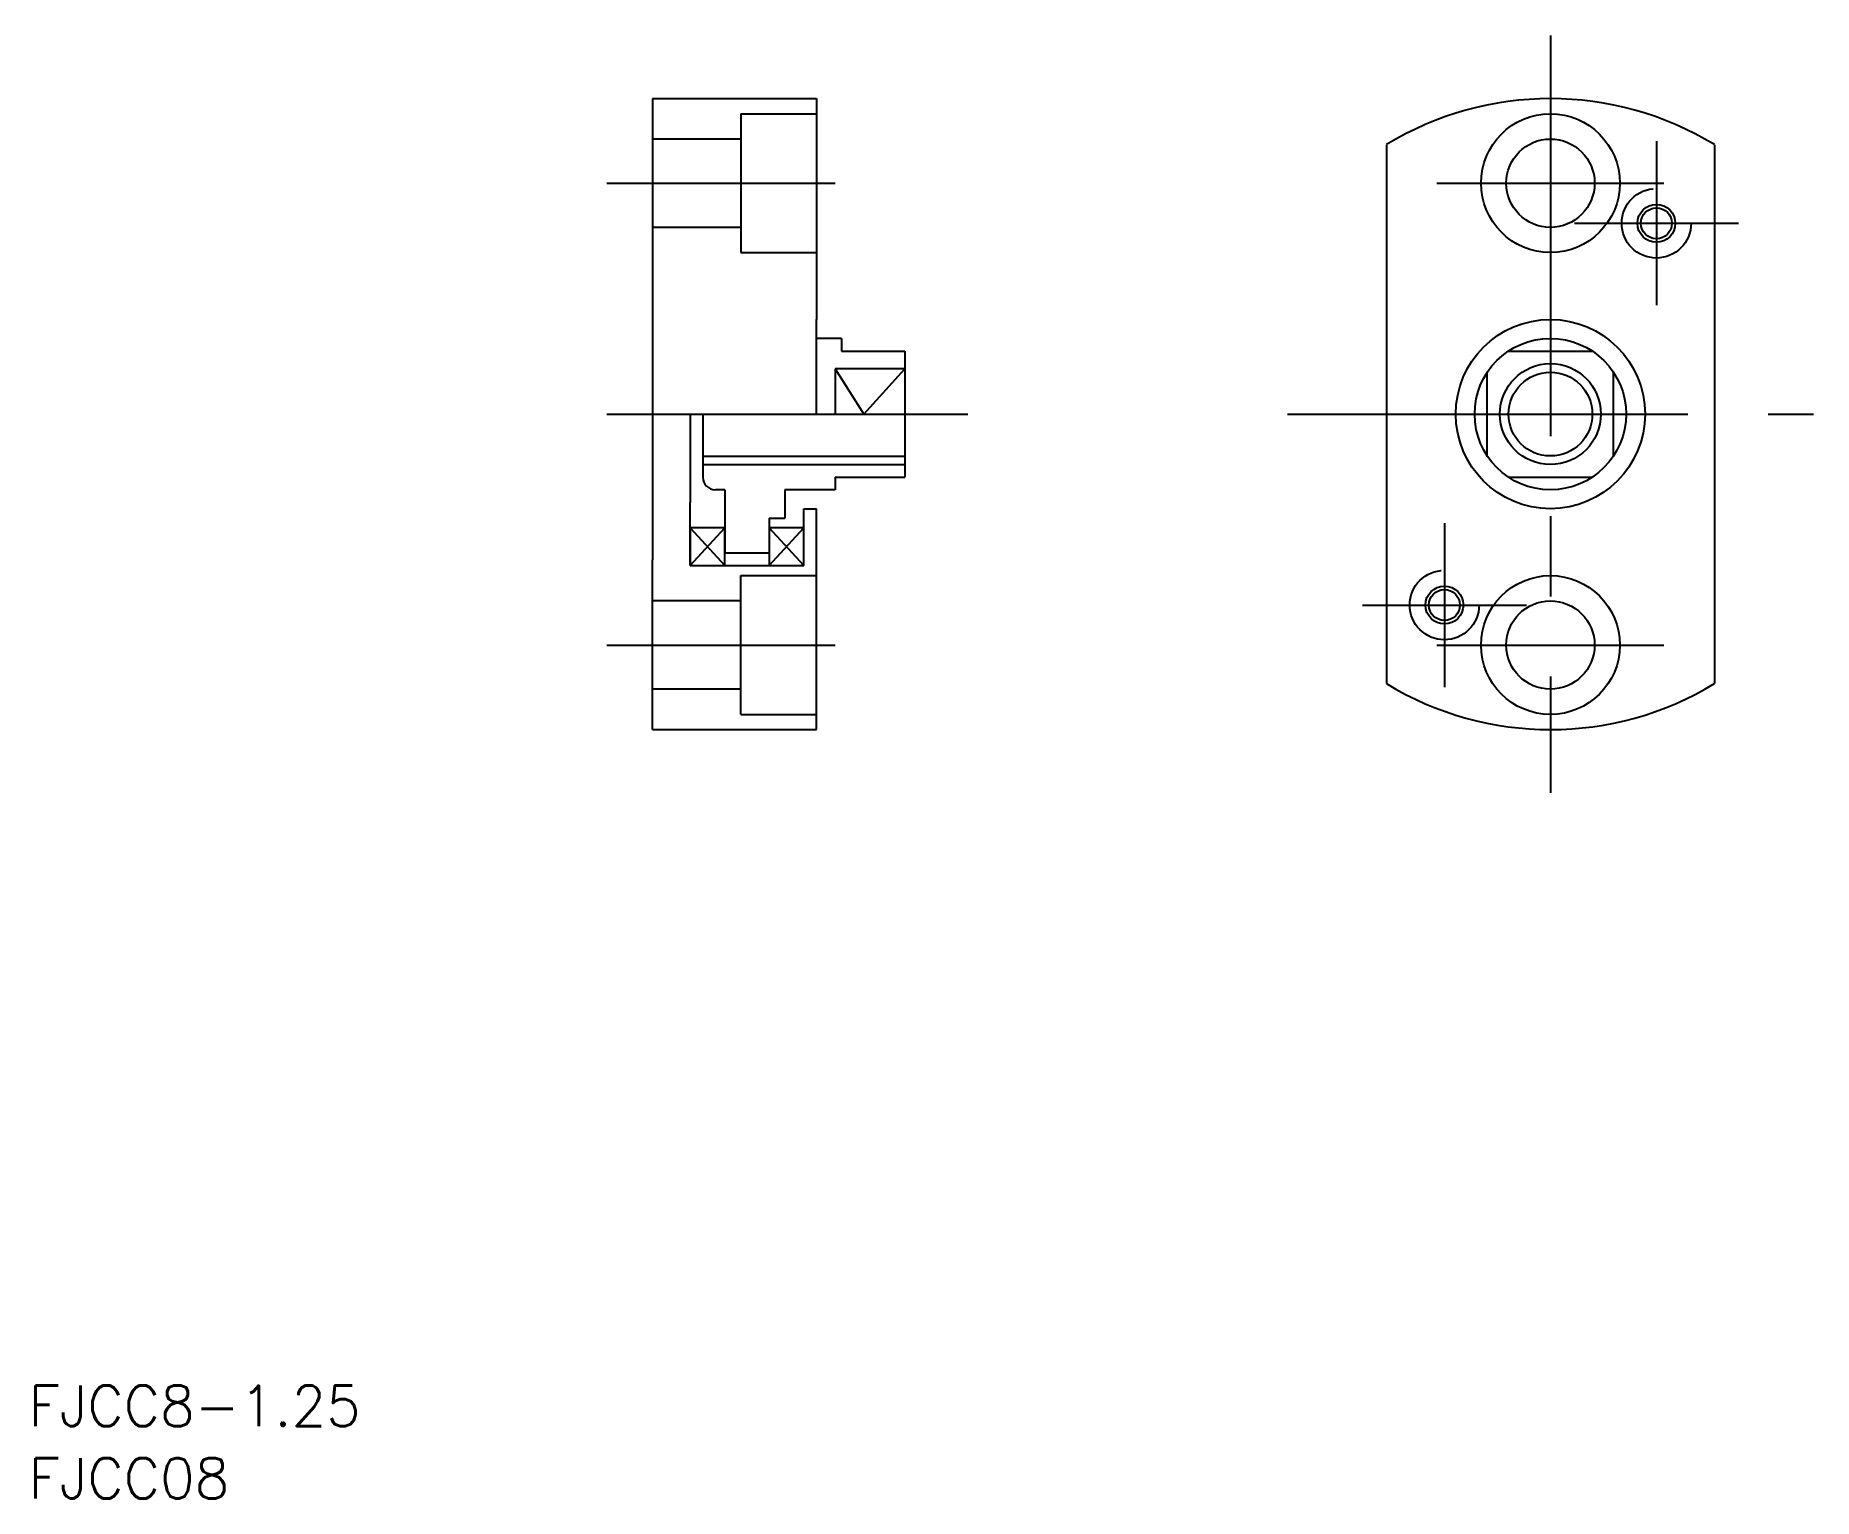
# Model space of a CAD drawing. Extents: x 48 to 189, y 8 to 124.
import ezdxf

# ---------------------------------------------------------------- set-up
doc = ezdxf.new("R2010")
doc.units = 0
doc.linetypes.add('CENTER', pattern=[50.8, 31.75, -6.35, 6.35, -6.35])
doc.linetypes.add('DASHED', pattern=[19.05, 12.7, -6.35])
doc.layers.get('0').update_dxf_attribs({"linetype": 'CONTINUOUS'})
doc.layers.add('CENTER', color=1, linetype='CENTER')
doc.styles.get("Standard").update_dxf_attribs({"font": 'txt.shx', "bigfont": 'bigfont.shx'})

msp = doc.modelspace()

# ---------------------------------------------------------------- linework, layer by layer
at = {"color": 7, "linetype": 'CONTINUOUS'}
for p, q in [((97.12, 119.37), (110.12, 119.37)), ((97.12, 119.37), (97.12, 100.22)), ((110.12, 119.37), (110.12, 101.87)), ((104.12, 118.17), (110.12, 118.17)), ((104.12, 118.17), (104.12, 107.17)), ((104.12, 116.17), (97.12, 116.17)), ((155.3, 115.72), (155.3, 73.01)), ((181.3, 115.72), (181.3, 73.01)), ((104.12, 109.17), (97.12, 109.17)), ((104.12, 107.17), (110.12, 107.17)), ((110.12, 94.37), (110.12, 101.87)), ((97.12, 100.22), (97.12, 82.82)), ((112.12, 100.37), (110.12, 100.37)), ((112.12, 100.37), (112.12, 99.37)), ((112.12, 99.37), (117.12, 99.37)), ((117.12, 99.37), (117.12, 94.37)), ((164.98, 99.37), (171.62, 99.37)), ((117.12, 97.97), (111.62, 97.97)), ((111.62, 97.97), (113.87, 94.37)), ((111.62, 97.97), (111.62, 94.37)), ((113.87, 94.37), (117.12, 97.97)), ((163.3, 91.05), (163.3, 97.68)), ((173.3, 91.05), (173.3, 97.68)), ((100.12, 94.37), (100.12, 87.37)), ((101.12, 94.37), (101.12, 89.37)), ((117.12, 94.37), (117.12, 89.37)), ((101.12, 91.04), (117.12, 91.04)), ((111.62, 89.37), (117.12, 89.37)), ((111.62, 89.37), (111.62, 88.37)), ((164.98, 89.37), (171.62, 89.37)), ((102.87, 88.37), (102.12, 88.37)), ((102.87, 88.37), (102.87, 83.37)), ((111.62, 88.37), (107.62, 88.37)), ((107.62, 88.37), (107.62, 86.12)), ((100.12, 82.37), (100.12, 87.37)), ((106.37, 86.12), (106.37, 83.37)), ((106.37, 86.12), (107.62, 86.12)), ((109.12, 82.37), (109.12, 86.87)), ((109.12, 86.87), (110.12, 86.87)), ((110.12, 69.37), (110.12, 86.87)), ((100.12, 82.37), (102.87, 85.37)), ((100.12, 85.37), (102.87, 82.37)), ((102.87, 85.37), (100.12, 85.37)), ((100.12, 85.37), (100.12, 82.37)), ((102.87, 82.37), (102.87, 85.37)), ((106.37, 82.37), (109.12, 85.37)), ((109.12, 82.37), (106.37, 85.37)), ((109.12, 85.37), (106.37, 85.37)), ((106.37, 85.37), (106.37, 82.37)), ((109.12, 82.37), (109.12, 85.37)), ((102.87, 83.37), (106.37, 83.37)), ((97.12, 69.37), (97.12, 82.82)), ((100.12, 82.37), (109.12, 82.37)), ((100.12, 82.37), (102.87, 82.37)), ((106.37, 82.37), (109.12, 82.37)), ((104.12, 70.57), (104.12, 81.57)), ((104.12, 81.57), (110.12, 81.57)), ((104.12, 79.57), (97.12, 79.57)), ((104.12, 72.57), (97.12, 72.57)), ((104.12, 70.57), (110.12, 70.57)), ((97.12, 69.37), (110.12, 69.37))]:
    msp.add_line(p, q, dxfattribs=at)
at = {"color": 3, "linetype": 'CONTINUOUS'}
msp.add_line((101.12, 90.37), (117.12, 90.37), dxfattribs=at)
at = {"color": 7, "linetype": 'CONTINUOUS'}
for centre, radius in [((168.3, 112.67), 5.5), ((168.3, 112.67), 3.5), ((176.7, 109.49), 1.23), ((168.3, 94.37), 7.5), ((168.3, 94.37), 6), ((168.3, 94.37), 3.32), ((159.9, 79.24), 1.23), ((168.3, 76.07), 5.5), ((168.3, 76.07), 3.5)]:
    msp.add_circle(centre, radius, dxfattribs=at)
at = {"color": 3, "linetype": 'DASHED'}
for centre in [(176.7, 109.49), (159.9, 79.24)]:
    msp.add_circle(centre, 2.75, dxfattribs=at)
at = {"color": 3, "linetype": 'CONTINUOUS'}
for centre, radius in [((176.7, 109.49), 1.5), ((168.3, 94.37), 4), ((159.9, 79.24), 1.5)]:
    msp.add_circle(centre, radius, dxfattribs=at)
at = {"color": 7, "linetype": 'CONTINUOUS'}
for centre, radius, start, end in [((168.3, 94.37), 25, 58.6677, 121.3323), ((102.12, 89.37), 1, 180, 270), ((168.3, 94.37), 25, 238.6677, 301.3323)]:
    msp.add_arc(centre, radius, start, end, dxfattribs=at)
at = {"layer": 'CENTER', "color": 1, "linetype": 'CENTER'}
for p, q in [((168.3, 124.37), (168.3, 64.37)), ((176.7, 115.99), (176.7, 102.99)), ((93.5, 112.67), (111.62, 112.67)), ((159.3, 112.67), (177.3, 112.67)), ((170.2, 109.49), (183.2, 109.49)), ((93.5, 94.37), (122.12, 94.37)), ((93.5, 94.37), (122.12, 94.37)), ((147.45, 94.37), (189.15, 94.37)), ((159.9, 85.74), (159.9, 72.74)), ((153.4, 79.24), (166.4, 79.24)), ((93.5, 76.07), (111.62, 76.07)), ((159.3, 76.07), (177.3, 76.07))]:
    msp.add_line(p, q, dxfattribs=at)

# ---------------------------------------------------------------- texts
at = {"color": 7, "linetype": 'CONTINUOUS'}
for s, p in [('FJCC8-1.25', (47.68, 14.18)), ('FJCC08', (47.68, 8.44))]:
    msp.add_text(s, height=3.2, dxfattribs=at).set_placement(p)

doc.saveas('drawing.dxf')
